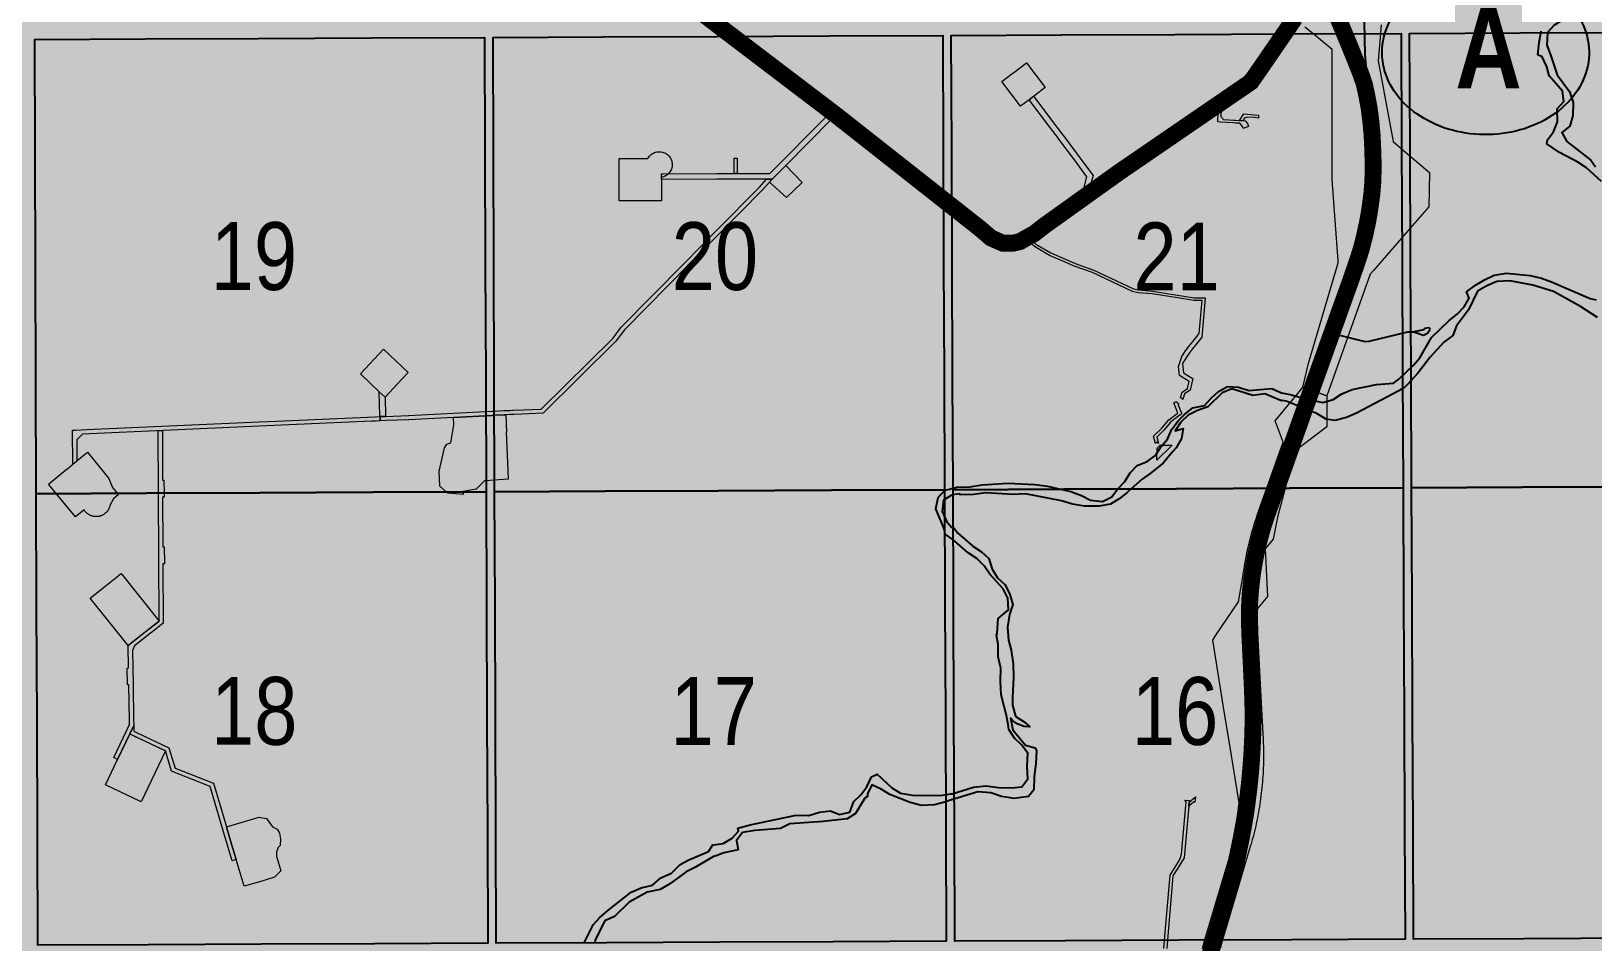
# Model space of a CAD drawing. Extents: x 351064 to 358960, y 6048061 to 6054858.
# Drawn here: x 353411.6 to 353595.9, y 6050866.2 to 6050973.7 of the extents above; entities that cross this region are included whole.
import ezdxf
from ezdxf.enums import TextEntityAlignment as Align

# ---------------------------------------------------------------- set-up
doc = ezdxf.new("R2010")
doc.units = 0
doc.header["$LTSCALE"] = 5
doc.linetypes.add('DASHED2', pattern=[9.525, 6.35, -3.175])
doc.layers.add('AS-ROUTEMAP', color=35, linetype='Continuous', lineweight=0)
for name, color, linetype in [('CG-NOTES', 7, 'Continuous'), ('RoadSeg', 57, 'DASHED2'), ('ROUTE-MAP-HWY', 2, 'Continuous'), ('ROUTE-MAP-ROUTE', 90, 'Continuous'), ('T-WATER', 160, 'Continuous')]:
    doc.layers.add(name, color=color, linetype=linetype)
doc.layers.add('ROUTE-MAP-BACKGROUND-H', color=7, linetype='Continuous', true_color=0xf0ebff)
doc.layers.add('Sections', color=7, linetype='Continuous', true_color=0xa75418)
doc.styles.add('120', font='ARIALN.TTF', dxfattribs={"height": 13})
doc.styles.add('BOLD', font='ARIALNB.TTF')

# ---------------------------------------------------------------- blocks, each defined once
blk = doc.blocks.new('Route_Letters')
h = blk.add_hatch(color=255)
h.dxf.hatch_style = 1
edge = h.paths.add_edge_path()
edge.add_ellipse((-0.12, 0.46), major_axis=(-11.97, 0), ratio=0.789318, start_angle=0, end_angle=360)
at = {"color": 5}
blk.add_open_spline([(-12.34, 0.46), (-12.34, -0.25), (-12.24, -0.97), (-11.72, -2.79), (-11.14, -3.88), (-9.56, -5.81), (-8.54, -6.66), (-6.22, -8.02), (-4.9, -8.54), (-2.12, -9.17), (-0.66, -9.3), (2.22, -9.13), (3.64, -8.84), (6.27, -7.89), (7.48, -7.22), (9.54, -5.6), (10.38, -4.64), (11.6, -2.54), (11.97, -1.4), (12.18, 0.91), (12.02, 2.08), (11.2, 4.3), (10.54, 5.35), (8.8, 7.2), (7.72, 7.99), (5.29, 9.24), (3.93, 9.68), (1.11, 10.18), (-0.35, 10.23), (-3.22, 9.91), (-4.61, 9.55), (-7.16, 8.47), (-8.32, 7.75), (-10.24, 6.02), (-11, 5.02), (-12.05, 2.86), (-12.32, 1.7), (-12.34, 0.52), (-12.34, 0.49), (-12.34, 0.46)], degree=3, knots=[0, 0, 0, 0, 0.219529, 0.219529, 0.575727, 0.575727, 0.931924, 0.931924, 1.288121, 1.288121, 1.644318, 1.644318, 2.000515, 2.000515, 2.356712, 2.356712, 2.712909, 2.712909, 3.069107, 3.069107, 3.425304, 3.425304, 3.781501, 3.781501, 4.137698, 4.137698, 4.493895, 4.493895, 4.850092, 4.850092, 5.20629, 5.20629, 5.562487, 5.562487, 5.918684, 5.918684, 6.274881, 6.274881, 6.283185, 6.283185, 6.283185, 6.283185], dxfattribs=at)
at = {"color": 14, "style": 'BOLD'}
blk.add_attdef('A', text='', height=9.5, dxfattribs=at).set_placement((0.22, 0.98), align=Align.MIDDLE)

msp = doc.modelspace()

# ---------------------------------------------------------------- hatches: boundary and pattern name
at = {"layer": 'ROUTE-MAP-BACKGROUND-H'}
h = msp.add_hatch(color=256, dxfattribs=at)
h.dxf.hatch_style = 1
h.paths.add_polyline_path([(352109.337, 6051083.716), (353736.796, 6051083.637), (353740.383, 6050432.833), (352105.91, 6050432.833)])

# ---------------------------------------------------------------- linework, layer by layer
at = {"layer": 'AS-ROUTEMAP', "flags": 128}
for points in [[(353494.194, 6050974.139), (353495.525, 6050973.139), (353495.634, 6050973.057), (353496.301, 6050972.557), (353505.646, 6050965.541), (353506.046, 6050965.241), (353506.436, 6050964.947), (353506.58, 6050964.835), (353506.976, 6050964.525), (353513.219, 6050959.553), (353518.432, 6050955.406), (353519.192, 6050954.798), (353520.201, 6050953.992), (353522.835, 6050951.886), (353524.963, 6050950.258), (353525.059, 6050950.187), (353525.158, 6050950.119), (353525.26, 6050950.055), (353525.363, 6050949.995), (353525.469, 6050949.938), (353525.576, 6050949.884), (353525.685, 6050949.835), (353525.796, 6050949.79), (353525.909, 6050949.748), (353526.023, 6050949.711), (353526.138, 6050949.677), (353526.254, 6050949.648), (353526.371, 6050949.622), (353526.489, 6050949.601), (353526.608, 6050949.584), (353526.727, 6050949.571), (353526.847, 6050949.563), (353526.967, 6050949.558), (353527.087, 6050949.558), (353527.206, 6050949.562), (353527.326, 6050949.57), (353527.445, 6050949.583), (353527.564, 6050949.6), (353527.682, 6050949.62), (353527.799, 6050949.645), (353527.916, 6050949.674), (353528.031, 6050949.708), (353528.145, 6050949.745), (353528.257, 6050949.786), (353528.369, 6050949.831), (353528.478, 6050949.88), (353528.586, 6050949.933), (353528.691, 6050949.99), (353528.795, 6050950.05), (353528.996, 6050950.181), (353535.789, 6050955.172), (353536.647, 6050955.752), (353539.69, 6050957.824), (353542.799, 6050959.925), (353543.565, 6050960.443), (353546.546, 6050962.528), (353548.126, 6050963.632), (353551.096, 6050965.677), (353551.509, 6050965.961), (353552.22, 6050966.451), (353552.41, 6050966.581), (353553.159, 6050967.097), (353553.61, 6050967.419), (353553.849, 6050967.602), (353554.05, 6050967.756), (353554.123, 6050967.816), (353554.477, 6050968.109), (353554.892, 6050968.477), (353555.294, 6050968.858), (353555.497, 6050969.065), (353555.682, 6050969.254), (353555.885, 6050969.485), (353556.416, 6050970.085), (353557.527, 6050969.179), (353557.597, 6050969.121), (353557.145, 6050968.594), (353556.671, 6050968.084), (353556.423, 6050967.836), (353556.178, 6050967.594), (353556.023, 6050967.45), (353555.666, 6050967.124), (353555.136, 6050966.675), (353554.023, 6050965.842), (353553.947, 6050965.789), (353553.676, 6050965.602), (353552.604, 6050964.861), (353552.049, 6050964.477), (353552.017, 6050964.456), (353551.694, 6050964.234), (353551.67, 6050964.217), (353551.338, 6050963.99), (353548.995, 6050962.38), (353546.554, 6050960.673), (353544.429, 6050959.187), (353540.543, 6050956.561), (353536.676, 6050953.948), (353536.139, 6050953.552), (353529.901, 6050948.955), (353529.888, 6050948.946), (353529.745, 6050948.849), (353529.6, 6050948.756), (353529.46, 6050948.674), (353529.448, 6050948.666), (353529.294, 6050948.584), (353529.138, 6050948.507), (353528.98, 6050948.435), (353528.819, 6050948.369), (353528.655, 6050948.309), (353528.49, 6050948.254), (353528.323, 6050948.206), (353528.154, 6050948.163), (353527.984, 6050948.127), (353527.813, 6050948.096), (353527.641, 6050948.071), (353527.468, 6050948.053), (353527.294, 6050948.041), (353527.12, 6050948.034), (353526.946, 6050948.034), (353526.772, 6050948.041), (353526.598, 6050948.053), (353526.425, 6050948.071), (353526.253, 6050948.096), (353526.082, 6050948.126), (353525.911, 6050948.163), (353525.743, 6050948.205), (353525.576, 6050948.254), (353525.41, 6050948.308), (353525.247, 6050948.368), (353525.086, 6050948.434), (353524.927, 6050948.506), (353524.771, 6050948.583), (353524.618, 6050948.665), (353524.468, 6050948.753), (353524.321, 6050948.846), (353524.037, 6050949.048), (353521.896, 6050950.685), (353520.209, 6050952.035), (353519.2, 6050952.841), (353517.479, 6050954.217), (353512.281, 6050958.352), (353506.036, 6050963.325), (353505.508, 6050963.739), (353504.964, 6050964.148), (353493.002, 6050973.129), (353492.416, 6050973.569), (353491.671, 6050974.128)], [(353570.895, 6050974.471), (353570.807, 6050973.466), (353570.524, 6050970.223), (353572.295, 6050960.69), (353573.272, 6050959.862), (353574.281, 6050959.007), (353576.587, 6050957.052), (353576.504, 6050952.977), (353574.318, 6050950.464), (353573.318, 6050949.314), (353571.005, 6050946.655), (353569.995, 6050945.494), (353569.604, 6050945.045), (353569.604, 6050945.045), (353564.479, 6050930.696), (353561.656, 6050931.706), (353562.348, 6050934.661), (353565.839, 6050946.389), (353565.821, 6050946.632), (353565.128, 6050956.235), (353565.104, 6050971.578), (353562.829, 6050973.431), (353561.893, 6050974.193)], [(353549.793, 6050865.46), (353550.092, 6050866.467), (353553.536, 6050878.061), (353554.117, 6050882.638), (353552.941, 6050889.939), (353552.455, 6050892.953), (353551.021, 6050901.856), (353551.399, 6050902.421), (353554.054, 6050906.388), (353554.607, 6050909.527), (353554.615, 6050909.581), (353554.66, 6050909.906), (353554.709, 6050910.231), (353554.76, 6050910.555), (353554.815, 6050910.879), (353554.872, 6050911.203), (353554.931, 6050911.526), (353554.994, 6050911.848), (353555.06, 6050912.17), (353555.128, 6050912.492), (353555.199, 6050912.812), (353555.273, 6050913.133), (353555.35, 6050913.452), (353555.429, 6050913.771), (353555.511, 6050914.089), (353555.596, 6050914.406), (353555.684, 6050914.723), (353555.775, 6050915.039), (353555.868, 6050915.354), (353555.964, 6050915.668), (353556.063, 6050915.981), (353556.164, 6050916.294), (353556.268, 6050916.605), (353556.375, 6050916.916), (353556.464, 6050917.165), (353557.399, 6050919.785), (353559.336, 6050925.211), (353558.392, 6050927.731), (353560.281, 6050930.031), (353560.927, 6050930.818), (353561.656, 6050931.706), (353564.479, 6050930.696), (353564.481, 6050929.985), (353564.486, 6050928.176), (353564.489, 6050927.025), (353561.219, 6050924.538), (353559.696, 6050920.272), (353559.569, 6050919.794), (353558.66, 6050916.381), (353558.145, 6050913.76), (353557.208, 6050912.627), (353557.495, 6050907.013), (353556.287, 6050905.591), (353556.279, 6050905.281), (353556.273, 6050904.97), (353556.271, 6050904.659), (353556.271, 6050904.348), (353556.274, 6050904.037), (353556.279, 6050903.726), (353556.287, 6050903.415), (353556.298, 6050903.104), (353556.312, 6050902.794), (353556.318, 6050902.674), (353556.817, 6050892.971), (353556.962, 6050890.146), (353556.968, 6050890.019), (353556.983, 6050889.691), (353556.994, 6050889.363), (353557.003, 6050889.034), (353557.008, 6050888.706), (353557.011, 6050888.377), (353557.011, 6050888.049), (353557.009, 6050887.72), (353557.003, 6050887.392), (353556.994, 6050887.064), (353556.983, 6050886.735), (353556.968, 6050886.407), (353556.951, 6050886.079), (353556.931, 6050885.751), (353556.908, 6050885.423), (353556.883, 6050885.096), (353556.854, 6050884.769), (353556.822, 6050884.442), (353556.788, 6050884.115), (353556.751, 6050883.789), (353556.711, 6050883.463), (353556.668, 6050883.137), (353556.622, 6050882.812), (353556.574, 6050882.487), (353556.523, 6050882.163), (353556.468, 6050881.839), (353556.411, 6050881.515), (353556.351, 6050881.192), (353556.289, 6050880.87), (353556.223, 6050880.548), (353556.155, 6050880.226), (353556.084, 6050879.906), (353556.01, 6050879.586), (353555.933, 6050879.266), (353555.854, 6050878.948), (353555.772, 6050878.63), (353555.687, 6050878.312), (353555.599, 6050877.996), (353555.508, 6050877.68), (353555.453, 6050877.492), (353552.181, 6050866.475), (353551.882, 6050865.469)], [(353545.25, 6050865.44), (353545.337, 6050866.446), (353546.002, 6050874.125), (353546.906, 6050875.581), (353547.144, 6050875.965), (353547.349, 6050876.58), (353547.889, 6050882.776), (353547.737, 6050882.956), (353548.235, 6050882.913), (353548.219, 6050882.721), (353548.178, 6050882.251), (353547.645, 6050876.139), (353546.909, 6050874.954), (353546.327, 6050874.017), (353545.672, 6050866.448), (353545.585, 6050865.442)]]:
    msp.add_lwpolyline(points, dxfattribs=at)
for points in [[(353529.35, 6050965.633), (353528.339, 6050964.866), (353526.124, 6050967.786), (353527.301, 6050968.679), (353527.699, 6050968.982), (353529.043, 6050970.001), (353531.259, 6050967.082), (353530.004, 6050966.13), (353529.881, 6050966.036), (353529.738, 6050965.928), (353529.35, 6050965.633)], [(353536.647, 6050955.752), (353535.789, 6050955.172), (353536.178, 6050956.537), (353535.53, 6050957.408), (353534.812, 6050958.369), (353532.858, 6050960.99), (353532.719, 6050961.182), (353531.798, 6050962.398), (353529.35, 6050965.633), (353529.738, 6050965.928), (353529.881, 6050966.036), (353532.632, 6050962.4), (353533.251, 6050961.582), (353533.558, 6050961.17), (353535.704, 6050958.29), (353536.909, 6050956.671), (353536.647, 6050955.752)], [(353492.481, 6050956.239), (353485.968, 6050956.211), (353485.966, 6050956.8), (353485.966, 6050956.877), (353486.19, 6050956.878), (353492.478, 6050956.906), (353496.853, 6050956.925), (353497.519, 6050956.928), (353498.767, 6050956.933), (353505.508, 6050963.739), (353506.036, 6050963.325), (353500.65, 6050957.887), (353499.044, 6050956.268), (353498.475, 6050956.265), (353498.405, 6050956.265), (353498.363, 6050956.265), (353497.522, 6050956.261), (353496.856, 6050956.258), (353492.481, 6050956.239)], [(353555.219, 6050962.481), (353554.594, 6050962.249), (353554.515, 6050962.488), (353554.211, 6050962.85), (353553.694, 6050962.875), (353553.441, 6050962.896), (353551.921, 6050962.999), (353551.603, 6050963.02), (353551.67, 6050964.217), (353551.694, 6050964.234), (353552.017, 6050964.456), (353551.976, 6050963.66), (353552.287, 6050963.309), (353553.47, 6050963.228), (353553.723, 6050963.207), (353554.169, 6050963.185), (353554.558, 6050963.161), (353554.835, 6050963.143), (353555.108, 6050962.818), (353555.219, 6050962.481)], [(353556.437, 6050963.8), (353556.409, 6050963.473), (353555.911, 6050963.516), (353555.061, 6050963.59), (353554.76, 6050963.451), (353554.558, 6050963.16), (353554.169, 6050963.184), (353554.705, 6050963.949), (353555.939, 6050963.843), (353556.437, 6050963.8)], [(353487.015, 6050958.758), (353487.079, 6050958.64), (353487.132, 6050958.516), (353487.174, 6050958.389), (353487.205, 6050958.258), (353487.211, 6050958.216), (353487.224, 6050958.126), (353487.231, 6050957.992), (353487.226, 6050957.858), (353487.21, 6050957.724), (353487.182, 6050957.593), (353487.169, 6050957.549), (353487.143, 6050957.465), (353487.092, 6050957.341), (353487.031, 6050957.221), (353486.96, 6050957.108), (353486.878, 6050957.001), (353486.788, 6050956.902), (353486.766, 6050956.881), (353486.69, 6050956.811), (353486.583, 6050956.729), (353486.47, 6050956.657), (353486.351, 6050956.595), (353486.227, 6050956.543), (353486.099, 6050956.503), (353485.968, 6050956.474), (353485.968, 6050956.211), (353485.978, 6050953.7), (353480.979, 6050953.683), (353480.961, 6050958.683), (353484.362, 6050958.694), (353484.43, 6050958.809), (353484.508, 6050958.918), (353484.596, 6050959.02), (353484.692, 6050959.114), (353484.796, 6050959.199), (353484.907, 6050959.274), (353485.024, 6050959.339), (353485.147, 6050959.394), (353485.273, 6050959.438), (353485.404, 6050959.47), (353485.536, 6050959.491), (353485.67, 6050959.5), (353485.804, 6050959.497), (353485.938, 6050959.483), (353486.069, 6050959.457), (353486.198, 6050959.419), (353486.323, 6050959.37), (353486.443, 6050959.311), (353486.558, 6050959.241), (353486.665, 6050959.161), (353486.766, 6050959.072), (353486.858, 6050958.975), (353486.942, 6050958.87), (353487.015, 6050958.758)], [(353494.894, 6050956.916), (353494.561, 6050956.915), (353494.558, 6050957.582), (353494.555, 6050958.248), (353494.553, 6050958.747), (353494.886, 6050958.749), (353494.888, 6050958.25), (353494.891, 6050957.583), (353494.894, 6050956.916)], [(353498.728, 6050955.919), (353499.043, 6050956.268), (353500.65, 6050957.887), (353502.572, 6050955.876), (353500.733, 6050954.097), (353498.728, 6050955.919)], [(353453.427, 6050927.763), (353452.758, 6050927.733), (353452.75, 6050927.991), (353452.743, 6050928.233), (353453.409, 6050928.262), (353456.103, 6050928.346), (353456.128, 6050928.347), (353456.145, 6050928.348), (353457.609, 6050928.426), (353465.203, 6050928.835), (353465.978, 6050928.876), (353466.209, 6050928.888), (353467.405, 6050928.952), (353468.071, 6050928.96), (353468.387, 6050928.973), (353468.454, 6050928.976), (353469.719, 6050929.029), (353471.786, 6050929.116), (353480.22, 6050937.465), (353481.221, 6050938.787), (353488.625, 6050946.298), (353492.504, 6050950.234), (353497.527, 6050955.33), (353498.363, 6050956.265), (353498.405, 6050956.265), (353498.475, 6050956.265), (353499.043, 6050956.268), (353498.728, 6050955.919), (353497.892, 6050954.989), (353492.506, 6050949.524), (353489.33, 6050946.302), (353481.6, 6050938.459), (353480.597, 6050937.134), (353472.001, 6050928.625), (353468.583, 6050928.488), (353468.084, 6050928.467), (353467.581, 6050928.445), (353467.418, 6050928.439), (353466.21, 6050928.388), (353466.002, 6050928.379), (353465.205, 6050928.336), (353461.41, 6050928.131), (353456.167, 6050927.848), (353453.427, 6050927.763)], [(353547.705, 6050930.915), (353547.476, 6050930.232), (353547.341, 6050930.356), (353547.208, 6050930.481), (353547.423, 6050931.125), (353548.045, 6050931.561), (353548.24, 6050932.382), (353547.093, 6050933.084), (353546.975, 6050934.142), (353547.368, 6050935.328), (353547.809, 6050935.99), (353548.189, 6050936.516), (353549.006, 6050937.515), (353549.422, 6050938.024), (353549.761, 6050941.928), (353549.392, 6050941.93), (353548.79, 6050941.932), (353546.63, 6050942.278), (353543.851, 6050942.722), (353542.218, 6050942.852), (353541.561, 6050943.004), (353536.844, 6050945.222), (353534.653, 6050946.001), (353533.511, 6050946.493), (353531.763, 6050947.246), (353529.965, 6050948.324), (353529.514, 6050948.705), (353529.573, 6050948.74), (353529.6, 6050948.756), (353529.651, 6050948.788), (353529.746, 6050948.849), (353529.81, 6050948.892), (353530.16, 6050948.596), (353531.915, 6050947.543), (353534.345, 6050946.497), (353534.774, 6050946.312), (353536.971, 6050945.531), (353541.67, 6050943.321), (353542.269, 6050943.182), (353543.89, 6050943.053), (353546.629, 6050942.615), (353548.817, 6050942.265), (353549.421, 6050942.263), (353550.124, 6050942.26), (353549.72, 6050937.602), (353548.928, 6050936.631), (353548.584, 6050936.209), (353548.22, 6050935.705), (353547.473, 6050934.584), (353547.44, 6050934.485), (353547.563, 6050933.383), (353548.589, 6050932.755), (353548.66, 6050932.711), (353548.541, 6050932.21), (353548.34, 6050931.361), (353547.705, 6050930.915)], [(353453.341, 6050930.529), (353452.655, 6050931.174), (353450.429, 6050933.265), (353453.165, 6050936.179), (353456.077, 6050933.441), (353455.319, 6050932.651), (353453.341, 6050930.529)], [(353453.341, 6050930.529), (353453.408, 6050928.262), (353452.743, 6050928.233), (353452.74, 6050928.324), (353452.655, 6050931.174), (353453.341, 6050930.529)], [(353544.411, 6050925.805), (353544.615, 6050925.062), (353544.457, 6050925.224), (353544.274, 6050925.045), (353544.038, 6050925.905), (353545.012, 6050926.867), (353545.83, 6050927.869), (353546.652, 6050928.495), (353546.687, 6050928.518), (353546.888, 6050928.652), (353546.684, 6050929.167), (353546.414, 6050929.853), (353546.681, 6050929.963), (353546.754, 6050929.993), (353547.021, 6050929.744), (353546.905, 6050929.696), (353547.353, 6050928.562), (353546.846, 6050928.224), (353546.689, 6050928.104), (353546.063, 6050927.628), (353545.259, 6050926.642), (353544.411, 6050925.805)], [(353416.984, 6050923.018), (353416.485, 6050922.597), (353416.471, 6050926.624), (353416.804, 6050926.638), (353418.136, 6050926.698), (353438.497, 6050927.601), (353439.586, 6050927.649), (353440.58, 6050927.693), (353452.193, 6050928.208), (353452.743, 6050928.233), (353452.75, 6050927.991), (353452.758, 6050927.733), (353452.213, 6050927.709), (353451.757, 6050927.689), (353438.498, 6050927.101), (353417.638, 6050926.175), (353416.975, 6050925.479), (353416.984, 6050923.018)], [(353462.548, 6050919.374), (353462.551, 6050919.058), (353460.737, 6050919.181), (353460.537, 6050919.365), (353459.81, 6050920.032), (353459.737, 6050921.781), (353460.36, 6050924.56), (353460.647, 6050924.97), (353461.088, 6050925.121), (353461.446, 6050927.272), (353461.41, 6050928.131), (353465.205, 6050928.336), (353466.002, 6050928.379), (353466.21, 6050928.388), (353467.418, 6050928.439), (353467.581, 6050928.445), (353467.666, 6050926.448), (353467.634, 6050926.413), (353467.669, 6050925.587), (353467.869, 6050920.832), (353466.238, 6050920.731), (353465.233, 6050920.67), (353465.076, 6050920.66), (353464.089, 6050919.668), (353462.548, 6050919.393), (353462.548, 6050919.374)], [(353427.063, 6050926.593), (353427.091, 6050920.723), (353427.257, 6050920.723), (353427.264, 6050919.216), (353427.267, 6050918.724), (353427.1, 6050918.723), (353427.128, 6050912.852), (353427.295, 6050912.852), (353427.304, 6050910.853), (353427.138, 6050910.852), (353427.171, 6050903.866), (353425.938, 6050902.886), (353425.677, 6050902.678), (353423.783, 6050901.173), (353423.529, 6050900.633), (353423.566, 6050898.571), (353423.602, 6050896.572), (353423.678, 6050892.39), (353423.689, 6050891.79), (353423.207, 6050890.781), (353421.771, 6050887.774), (353421.32, 6050887.99), (353423.187, 6050891.899), (353423.178, 6050892.387), (353423.102, 6050896.563), (353422.936, 6050896.56), (353422.9, 6050898.559), (353423.066, 6050898.562), (353423.018, 6050901.203), (353424.844, 6050902.655), (353425.366, 6050903.07), (353425.628, 6050903.277), (353426.67, 6050904.106), (353426.598, 6050919.213), (353426.563, 6050926.571), (353427.063, 6050926.593)], [(353546.22, 6050924.854), (353544.437, 6050923.103), (353544.45, 6050924.517), (353544.807, 6050924.867), (353546.22, 6050924.854)], [(353420.703, 6050917.269), (353420.673, 6050917.219), (353420.641, 6050917.169), (353420.607, 6050917.121), (353420.572, 6050917.073), (353420.536, 6050917.027), (353420.497, 6050916.983), (353420.457, 6050916.939), (353420.416, 6050916.897), (353420.373, 6050916.857), (353420.328, 6050916.818), (353420.283, 6050916.781), (353420.236, 6050916.745), (353420.188, 6050916.711), (353420.138, 6050916.679), (353420.088, 6050916.649), (353420.036, 6050916.62), (353419.984, 6050916.593), (353419.93, 6050916.569), (353419.876, 6050916.546), (353419.821, 6050916.524), (353419.765, 6050916.505), (353419.709, 6050916.488), (353419.652, 6050916.473), (353419.594, 6050916.46), (353419.537, 6050916.449), (353419.478, 6050916.44), (353419.42, 6050916.433), (353419.361, 6050916.428), (353419.302, 6050916.425), (353419.243, 6050916.425), (353419.184, 6050916.426), (353419.126, 6050916.43), (353419.067, 6050916.435), (353419.008, 6050916.443), (353418.95, 6050916.452), (353418.893, 6050916.464), (353418.835, 6050916.478), (353418.779, 6050916.494), (353418.722, 6050916.511), (353418.667, 6050916.531), (353418.612, 6050916.553), (353418.558, 6050916.577), (353418.505, 6050916.602), (353418.453, 6050916.629), (353418.402, 6050916.659), (353418.351, 6050916.69), (353418.302, 6050916.722), (353418.255, 6050916.757), (353418.208, 6050916.793), (353418.163, 6050916.831), (353418.119, 6050916.87), (353418.077, 6050916.911), (353418.036, 6050916.953), (353417.996, 6050916.997), (353417.958, 6050917.042), (353417.922, 6050917.089), (353417.887, 6050917.136), (353417.823, 6050917.235), (353416.804, 6050916.399), (353414.539, 6050919.159), (353413.634, 6050920.263), (353415.67, 6050921.935), (353415.94, 6050922.159), (353416.485, 6050922.599), (353416.984, 6050923.018), (353417.649, 6050923.559), (353418.22, 6050924.024), (353420.767, 6050920.919), (353421.18, 6050919.88), (353421.745, 6050919.191), (353421.882, 6050919.024), (353421.279, 6050918.529), (353420.897, 6050917.822), (353420.887, 6050917.764), (353420.874, 6050917.707), (353420.86, 6050917.65), (353420.843, 6050917.593), (353420.824, 6050917.537), (353420.804, 6050917.482), (353420.781, 6050917.428), (353420.757, 6050917.374), (353420.731, 6050917.321), (353420.703, 6050917.269)], [(353426.67, 6050904.106), (353423.018, 6050901.203), (353418.561, 6050906.812), (353422.212, 6050909.714), (353426.67, 6050904.106)], [(353435.775, 6050875.96), (353435.296, 6050875.818), (353434.527, 6050878.418), (353434.286, 6050879.234), (353432.705, 6050884.577), (353428.153, 6050886.365), (353427.417, 6050888.772), (353423.808, 6050890.494), (353423.207, 6050890.781), (353423.689, 6050891.79), (353423.701, 6050891.099), (353424.024, 6050890.945), (353427.83, 6050889.128), (353428.56, 6050886.742), (353433.115, 6050884.953), (353434.638, 6050879.803), (353434.759, 6050879.395), (353434.877, 6050878.996), (353435.118, 6050878.18), (353435.775, 6050875.96)], [(353420.336, 6050884.767), (353421.771, 6050887.774), (353423.207, 6050890.781), (353427.417, 6050888.772), (353424.546, 6050882.758), (353420.336, 6050884.767)], [(353548.913, 6050882.716), (353548.747, 6050882.73), (353548.178, 6050882.251), (353548.219, 6050882.721), (353548.968, 6050883.352), (353548.913, 6050882.716)], [(353438.683, 6050873.38), (353436.711, 6050872.797), (353435.775, 6050875.96), (353435.118, 6050878.18), (353434.877, 6050878.996), (353434.759, 6050879.395), (353434.638, 6050879.803), (353438.507, 6050880.948), (353438.657, 6050880.918), (353439.342, 6050880.78), (353440.044, 6050879.823), (353440.604, 6050879.52), (353440.896, 6050879.07), (353441.006, 6050878.344), (353440.968, 6050877.614), (353440.746, 6050877.379), (353440.541, 6050876.869), (353440.523, 6050876.355), (353441.034, 6050874.628), (353440.303, 6050873.86), (353438.683, 6050873.38)]]:
    msp.add_lwpolyline(points, close=True, dxfattribs=at)
at = {"layer": 'RoadSeg', "flags": 128}
for points in [[(353563.267, 6050978.033), (353561.828, 6050977.025), (353561.149, 6050976.272), (353557.835, 6050970.81), (353555.903, 6050968.388), (353554.861, 6050967.491), (353549.243, 6050963.364), (353540.605, 6050957.517), (353529.328, 6050949.462), (353528.606, 6050949.041), (353527.28, 6050948.77), (353526.042, 6050948.902), (353524.793, 6050949.434), (353522.886, 6050950.847), (353502.357, 6050966.906), (353498.601, 6050970.001), (353491.111, 6050975.458), (353472.659, 6050989.975), (353470.508, 6050991.748), (353463.964, 6050997.933), (353459.154, 6051001.765)], [(353569.262, 6050967.665), (353569.003, 6050970.926), (353568.873, 6050976.724), (353568.72, 6050977.421), (353567.889, 6050978.497), (353567.075, 6050978.974), (353565.109, 6050978.919)], [(353569.183, 6050966.19), (353569.306, 6050967.3), (353569.262, 6050967.665)], [(353565.803, 6050937.889), (353565.081, 6050938.107)], [(353565.803, 6050937.889), (353568.96, 6050937.111), (353569.459, 6050937.125), (353574.03, 6050938.221), (353574.763, 6050938.243)]]:
    msp.add_lwpolyline(points, dxfattribs=at)
msp.add_lwpolyline([(353574.763, 6050938.243), (353575.875, 6050937.84), (353576.368, 6050938.088), (353576.688, 6050938.564), (353576.551, 6050938.693), (353576.019, 6050938.645), (353575.924, 6050938.475)], close=True, dxfattribs=at)
at = {"layer": 'ROUTE-MAP-HWY', "const_width": 1.999, "flags": 128}
msp.add_lwpolyline([(353549.899, 6050862.101), (353552.362, 6050870.336), (353553.256, 6050873.488), (353553.627, 6050874.991), (353553.978, 6050876.542), (353554.28, 6050877.972), (353554.499, 6050879.095), (353554.721, 6050880.318), (353554.849, 6050881.103), (353554.998, 6050882.108), (353555.119, 6050882.997), (353555.236, 6050883.928), (353555.344, 6050884.892), (353555.437, 6050885.833), (353555.513, 6050886.704), (353555.574, 6050887.512), (353555.625, 6050888.275), (353555.68, 6050889.251), (353555.724, 6050890.233), (353555.751, 6050891.02), (353555.775, 6050892.046), (353555.778, 6050893.434), (353555.751, 6050894.699), (353555.701, 6050896.078), (353555.653, 6050897.132), (353555.404, 6050902.339), (353555.36, 6050903.606), (353555.346, 6050904.33), (353555.343, 6050904.774), (353555.348, 6050905.275), (353555.357, 6050905.72), (353555.377, 6050906.185), (353555.408, 6050906.785), (353555.449, 6050907.378), (353555.483, 6050907.768), (353555.519, 6050908.148), (353555.563, 6050908.56), (353555.602, 6050908.893), (353555.645, 6050909.246), (353555.691, 6050909.571), (353555.74, 6050909.917), (353555.788, 6050910.222), (353555.841, 6050910.547), (353555.918, 6050910.995), (353555.991, 6050911.387), (353556.047, 6050911.684), (353556.116, 6050912.008), (353556.183, 6050912.319), (353556.262, 6050912.672), (353556.341, 6050913.006), (353556.413, 6050913.313), (353556.459, 6050913.489), (353556.536, 6050913.79), (353556.62, 6050914.114), (353556.711, 6050914.438), (353556.812, 6050914.795), (353556.903, 6050915.099), (353557.026, 6050915.498), (353557.129, 6050915.822), (353557.207, 6050916.053), (353557.282, 6050916.277), (353557.363, 6050916.516), (353557.433, 6050916.715), (353557.614, 6050917.232), (353561.517, 6050928.152), (353561.636, 6050928.488), (353561.969, 6050929.419), (353562.69, 6050931.432), (353565.081, 6050938.107), (353565.484, 6050939.235), (353566.141, 6050941.082), (353566.762, 6050942.807), (353567.199, 6050944.019), (353568.21, 6050946.957), (353568.593, 6050948.195), (353568.925, 6050949.514), (353569.275, 6050951.1), (353569.479, 6050952.254), (353569.633, 6050953.269), (353569.804, 6050954.606), (353569.908, 6050955.908), (353569.945, 6050957.188), (353569.936, 6050958.593), (353569.89, 6050960.112), (353569.82, 6050961.548), (353569.676, 6050963.062), (353569.483, 6050964.597), (353569.183, 6050966.19), (353569.171, 6050966.255), (353568.9, 6050967.497), (353568.534, 6050968.57), (353568.162, 6050969.53), (353567.142, 6050972.058), (353565.694, 6050975.52)], dxfattribs=at)
at = {"layer": 'ROUTE-MAP-ROUTE', "const_width": 1.999, "flags": 128}
msp.add_lwpolyline([(353409.296, 6051033.556), (353413.233, 6051033.356), (353418.479, 6051032.69), (353421.356, 6051031.368), (353430.91, 6051023.83), (353458.212, 6051002.507), (353464.815, 6050997.22), (353472.526, 6050990.339), (353481.725, 6050982.72), (353506.622, 6050963.771), (353523.497, 6050950.476), (353524.856, 6050949.315), (353526.264, 6050948.692), (353527.433, 6050948.693), (353528.311, 6050948.908), (353528.87, 6050949.239), (353529.959, 6050949.838), (353531.226, 6050950.821), (353540.124, 6050957.183), (353555.531, 6050967.737), (353557.02, 6050969.884), (353560.711, 6050975.262)], dxfattribs=at)
at = {"layer": 'Sections', "flags": 128}
for points in [[(353465.224, 6050932.768), (353465.273, 6050919.362), (353451.917, 6050919.303), (353438.561, 6050919.243), (353425.205, 6050919.184), (353412.184, 6050919.125), (353412.14, 6050932.53), (353412.096, 6050945.935), (353412.052, 6050959.34), (353412.008, 6050972.744), (353425.024, 6050972.803), (353438.376, 6050972.863), (353451.728, 6050972.923), (353465.08, 6050972.983), (353465.128, 6050959.578), (353465.176, 6050946.173)], [(353519.313, 6050933.003), (353519.365, 6050919.598), (353506.01, 6050919.54), (353492.654, 6050919.482), (353479.299, 6050919.424), (353466.278, 6050919.367), (353466.23, 6050932.772), (353466.182, 6050946.177), (353466.134, 6050959.582), (353466.085, 6050972.988), (353479.102, 6050973.044), (353492.453, 6050973.103), (353505.804, 6050973.161), (353519.156, 6050973.219), (353519.208, 6050959.814), (353519.261, 6050946.409)], [(353573.423, 6050933.236), (353573.482, 6050919.831), (353560.12, 6050919.773), (353546.759, 6050919.716), (353533.397, 6050919.658), (353520.371, 6050919.602), (353520.318, 6050933.008), (353520.266, 6050946.413), (353520.214, 6050959.818), (353520.161, 6050973.223), (353533.182, 6050973.28), (353546.537, 6050973.337), (353559.892, 6050973.395), (353573.248, 6050973.453), (353573.306, 6050960.047), (353573.365, 6050946.642)], [(353627.598, 6050933.467), (353627.662, 6050920.061), (353614.285, 6050920.004), (353600.907, 6050919.948), (353587.53, 6050919.891), (353574.488, 6050919.835), (353574.429, 6050933.241), (353574.37, 6050946.646), (353574.312, 6050960.052), (353574.253, 6050973.457), (353587.291, 6050973.513), (353600.663, 6050973.57), (353614.036, 6050973.628), (353627.408, 6050973.685), (353627.471, 6050960.279), (353627.535, 6050946.873)], [(353465.417, 6050879.147), (353465.464, 6050866.077), (353452.104, 6050866.018), (353438.744, 6050865.958), (353425.384, 6050865.899), (353412.359, 6050865.841), (353412.316, 6050878.911), (353412.272, 6050892.316), (353412.228, 6050905.721), (353412.184, 6050919.125), (353425.205, 6050919.184), (353438.561, 6050919.243), (353451.917, 6050919.303), (353465.273, 6050919.362), (353465.321, 6050905.957), (353465.369, 6050892.552)], [(353519.523, 6050879.382), (353519.574, 6050866.312), (353506.214, 6050866.254), (353492.854, 6050866.196), (353479.494, 6050866.138), (353466.47, 6050866.081), (353466.423, 6050879.151), (353466.375, 6050892.556), (353466.326, 6050905.962), (353466.278, 6050919.367), (353479.299, 6050919.424), (353492.654, 6050919.482), (353506.01, 6050919.54), (353519.365, 6050919.598), (353519.418, 6050906.193), (353519.47, 6050892.788)], [(353573.658, 6050879.615), (353573.715, 6050866.544), (353560.347, 6050866.487), (353546.979, 6050866.43), (353533.612, 6050866.373), (353520.579, 6050866.317), (353520.528, 6050879.387), (353520.476, 6050892.792), (353520.423, 6050906.197), (353520.371, 6050919.602), (353533.397, 6050919.658), (353546.759, 6050919.716), (353560.12, 6050919.773), (353573.482, 6050919.831), (353573.541, 6050906.426), (353573.599, 6050893.02)], [(353627.852, 6050879.843), (353627.914, 6050866.773), (353614.532, 6050866.716), (353601.15, 6050866.66), (353587.768, 6050866.604), (353574.72, 6050866.549), (353574.663, 6050879.619), (353574.605, 6050893.024), (353574.546, 6050906.43), (353574.488, 6050919.835), (353587.53, 6050919.891), (353600.907, 6050919.948), (353614.285, 6050920.004), (353627.662, 6050920.061), (353627.725, 6050906.655), (353627.789, 6050893.249)]]:
    msp.add_lwpolyline(points, close=True, dxfattribs=at)
at = {"layer": 'T-WATER', "flags": 128}
for points in [[(353596.828, 6050977.18), (353595.363, 6050977.204), (353594.027, 6050976.813), (353592.386, 6050975.083), (353591.392, 6050974.488), (353591.308, 6050974.438), (353590.51, 6050973.554), (353590.507, 6050973.479), (353590.461, 6050972.065), (353590.877, 6050970.943), (353591.653, 6050968.555), (353593.135, 6050966.604), (353593.568, 6050965.288), (353593.517, 6050963.753), (353593.155, 6050962.507), (353592.199, 6050961.777), (353592.818, 6050960.689), (353595.634, 6050958.507), (353596.173, 6050957.712)], [(353596.878, 6050955.997), (353595.114, 6050957.608), (353594.111, 6050958.271), (353591.944, 6050959.387), (353590.458, 6050960.443), (353590.507, 6050960.895), (353591.225, 6050961.854), (353591.69, 6050963.014), (353591.672, 6050964.551), (353592.443, 6050965.436), (353592.289, 6050966.637), (353590.719, 6050968.436), (353590.427, 6050969.507), (353589.908, 6050970.714), (353589.374, 6050970.914), (353589.524, 6050972.404), (353589.737, 6050973.475), (353589.79, 6050973.74)], [(353476.826, 6050866.113), (353477.913, 6050868.256), (353478.705, 6050869.125), (353479.582, 6050869.912), (353482.404, 6050872.12), (353483.572, 6050872.626), (353484.914, 6050872.947), (353485.9, 6050873.808), (353487.128, 6050874.342), (353488.174, 6050875.36), (353489.177, 6050875.906), (353491.511, 6050876.907), (353492.011, 6050877.691), (353492.399, 6050877.745), (353493.248, 6050877.862), (353494.318, 6050878.463), (353495.051, 6050879.314), (353494.991, 6050879.646), (353496.42, 6050880.057), (353500.92, 6050880.998), (353501.863, 6050881.196), (353503.373, 6050881.133), (353504.629, 6050881.529), (353505.921, 6050881.703), (353506.966, 6050881.267), (353508.205, 6050881.558), (353508.646, 6050882.792), (353509.486, 6050883.601), (353510.207, 6050884.554), (353510.745, 6050885.702), (353511.413, 6050886.03), (353513.144, 6050884.423), (353514.172, 6050883.79), (353515.601, 6050883.533), (353518.849, 6050883.527), (353519.082, 6050883.558), (353520.087, 6050883.693), (353520.284, 6050883.72), (353522.78, 6050884.494), (353524.248, 6050884.663), (353525.741, 6050884.468), (353527.306, 6050884.41), (353528.493, 6050884.527), (353529.214, 6050885.476), (353529.119, 6050886.964), (353529.201, 6050888.521), (353528.468, 6050889.475), (353527.607, 6050890.284), (353526.96, 6050891.305), (353526.912, 6050891.607), (353526.907, 6050891.637), (353526.733, 6050892.713), (353526.712, 6050892.797), (353526.07, 6050895.388), (353525.976, 6050896.949), (353525.995, 6050898.522), (353525.698, 6050899.887), (353525.703, 6050901.322), (353525.484, 6050902.447), (353525.594, 6050902.616), (353525.679, 6050904.387), (353526.911, 6050905.423), (353526.822, 6050906.786), (353526.288, 6050907.917), (353524.711, 6050909.654), (353524.031, 6050910.631), (353523.185, 6050911.486), (353522.166, 6050912.157), (353520.366, 6050913.724), (353519.969, 6050913.987), (353519.423, 6050914.35), (353519.326, 6050914.996), (353518.956, 6050915.866), (353518.331, 6050917.335), (353518.61, 6050918.703), (353518.944, 6050919.038), (353519.456, 6050919.551), (353519.947, 6050919.675), (353520.781, 6050919.886), (353522.369, 6050919.949), (353523.789, 6050920.174), (353526.884, 6050920.375), (353530.037, 6050920.232), (353531.529, 6050920.014), (353533.195, 6050919.627), (353534.273, 6050919.376), (353535.523, 6050918.939), (353536.6, 6050918.352), (353538.01, 6050918.208), (353539.119, 6050918.758), (353539.783, 6050919.655), (353539.826, 6050919.713), (353540.657, 6050920.562), (353541.287, 6050921.604), (353542.086, 6050922.476), (353543.28, 6050922.932), (353544.247, 6050923.629), (353544.888, 6050924.679), (353545.68, 6050925.564), (353546.187, 6050926.733), (353546.296, 6050926.88), (353546.906, 6050927.696), (353547.74, 6050928.529), (353548.667, 6050929.274), (353550.034, 6050929.544), (353550.813, 6050930.418), (353551.683, 6050931.209), (353552.754, 6050931.785), (353554.05, 6050931.722), (353555.262, 6050931.329), (353557.982, 6050931.55), (353559.147, 6050931.022), (353560.161, 6050930.86), (353562.441, 6050930.224), (353562.676, 6050930.159), (353563.11, 6050930.077), (353564.012, 6050929.907), (353565.213, 6050930.247), (353566.246, 6050930.924), (353567.472, 6050931.423), (353570.327, 6050932.023), (353572.345, 6050932.185), (353572.972, 6050932.653), (353572.985, 6050932.665), (353573.986, 6050933.615), (353574.697, 6050934.289), (353575.467, 6050935.177), (353576.836, 6050937.553), (353578.937, 6050939.571), (353579.869, 6050940.326), (353580.672, 6050941.2), (353581.287, 6050942.214), (353580.962, 6050942.969), (353582.027, 6050943.735), (353583.079, 6050944.367), (353584.23, 6050944.928), (353585.626, 6050945.178), (353588.488, 6050944.873), (353589.814, 6050944.591), (353591.005, 6050944.143), (353595.561, 6050942.166), (353596.283, 6050941.998)], [(353596.419, 6050939.919), (353594.423, 6050941.224), (353591.248, 6050943.001), (353588.797, 6050943.765), (353586.073, 6050944.249), (353584.545, 6050944.178), (353583.353, 6050943.65), (353582.252, 6050943.051), (353581.188, 6050940.851), (353579.777, 6050938.937), (353579.36, 6050937.822), (353578.292, 6050937.014), (353576.686, 6050935.26), (353575.236, 6050933.362), (353573.993, 6050932.016), (353573.621, 6050931.613), (353572.991, 6050931.279), (353567.984, 6050928.633), (353566.787, 6050928.107), (353565.445, 6050927.778), (353564.419, 6050927.915), (353563.241, 6050928.623), (353562.677, 6050928.85), (353562.046, 6050929.102), (353559.664, 6050930.058), (353559.222, 6050930.132), (353559.143, 6050930.093), (353557.168, 6050930.926), (353555.731, 6050930.732), (353553.272, 6050931.523), (353552.124, 6050931.024), (353550.422, 6050929.395), (353549.22, 6050928.95), (353548.122, 6050928.385), (353547.247, 6050927.572), (353546.598, 6050926.542), (353547.543, 6050926.843), (353547.321, 6050925.632), (353546.693, 6050924.56), (353546.308, 6050924.1), (353545.153, 6050922.72), (353543.635, 6050921.535), (353542.689, 6050920.857), (353541.345, 6050919.662), (353540.905, 6050919.271), (353539.989, 6050918.524), (353538.954, 6050917.893), (353537.559, 6050917.642), (353535.898, 6050917.668), (353534.469, 6050917.911), (353533.186, 6050918.302), (353528.907, 6050919.132), (353527.431, 6050919.035), (353524.255, 6050919.243), (353522.794, 6050919.055), (353521.225, 6050919.01), (353521.131, 6050919.112), (353520.3, 6050919.014), (353519.95, 6050918.797), (353519.265, 6050918.371), (353519.075, 6050917.029), (353519.594, 6050915.883), (353519.963, 6050915.447), (353520.219, 6050915.146), (353520.399, 6050915.24), (353520.907, 6050914.519), (353522.718, 6050912.95), (353523.739, 6050912.288), (353524.586, 6050911.465), (353525, 6050910.226), (353525.601, 6050909.189), (353526.487, 6050908.425), (353527.038, 6050907.339), (353527.415, 6050906.065), (353527.039, 6050904.873), (353526.817, 6050903.398), (353526.929, 6050901.864), (353527.231, 6050900.654), (353527.45, 6050899.065), (353527.503, 6050897.476), (353527.378, 6050895.023), (353527.394, 6050894.179), (353527.729, 6050892.862), (353527.821, 6050892.802), (353528.755, 6050892.196), (353529.406, 6050891.648), (353529.423, 6050891.617), (353528.751, 6050891.645), (353527.951, 6050891.978), (353527.409, 6050892.308), (353527.17, 6050892.657), (353527.358, 6050891.639), (353527.364, 6050891.608), (353527.426, 6050891.272), (353528.938, 6050889.464), (353530.064, 6050889.155), (353530.214, 6050888.766), (353530.134, 6050887.26), (353529.952, 6050885.769), (353529.89, 6050884.18), (353529.272, 6050883.392), (353527.56, 6050883.156), (353527.099, 6050883.228), (353526.098, 6050883.383), (353524.837, 6050883.827), (353523.301, 6050883.941), (353520.09, 6050882.944), (353519.49, 6050882.758), (353519.086, 6050882.654), (353518.171, 6050882.42), (353516.647, 6050882.327), (353515.303, 6050882.67), (353512.92, 6050883.649), (353511.889, 6050884.246), (353510.774, 6050884.765), (353510.273, 6050883.723), (353510.26, 6050883.389), (353509.946, 6050883.197), (353508.875, 6050881.372), (353507.883, 6050880.755), (353505.051, 6050880.436), (353501.116, 6050880.167), (353500.023, 6050879.624), (353496.964, 6050879.375), (353495.525, 6050879.159), (353494.801, 6050878.199), (353495.017, 6050877.084), (353493.309, 6050876.748), (353492.405, 6050876.409), (353492.107, 6050876.298), (353489.992, 6050875.07), (353488.88, 6050874.505), (353486.97, 6050873.084), (353485.802, 6050872.398), (353484.278, 6050872.101), (353482.137, 6050870.913), (353480.432, 6050869.25), (353479.297, 6050868.704), (353478.136, 6050866.493), (353478.099, 6050866.119)]]:
    msp.add_lwpolyline(points, dxfattribs=at)

# ---------------------------------------------------------------- block references
at = {"layer": 'CG-NOTES', "xscale": 0.99967406, "yscale": 0.99967406, "zscale": 0.99967406}
msp.add_blockref('Route_Letters', (353583.337, 6050970.748), dxfattribs=at).add_auto_attribs({'A': 'A'})

# ---------------------------------------------------------------- texts
at = {"layer": 'RoadSeg', "style": '120'}
for s, p in [('19', (353437.873, 6050947.181)), ('20', (353492.272, 6050947.172)), ('21', (353546.758, 6050947.137)), ('18', (353437.908, 6050893.497)), ('17', (353492.121, 6050893.478)), ('16', (353546.577, 6050893.489))]:
    msp.add_text(s, height=8.0015, dxfattribs=at).set_placement(p, align=Align.MIDDLE_CENTER)
msp.add_text('65-5-6', height=39.9699, rotation=359.95761, dxfattribs=at).set_placement((353500.285, 6050888.444))

doc.saveas('drawing.dxf')
